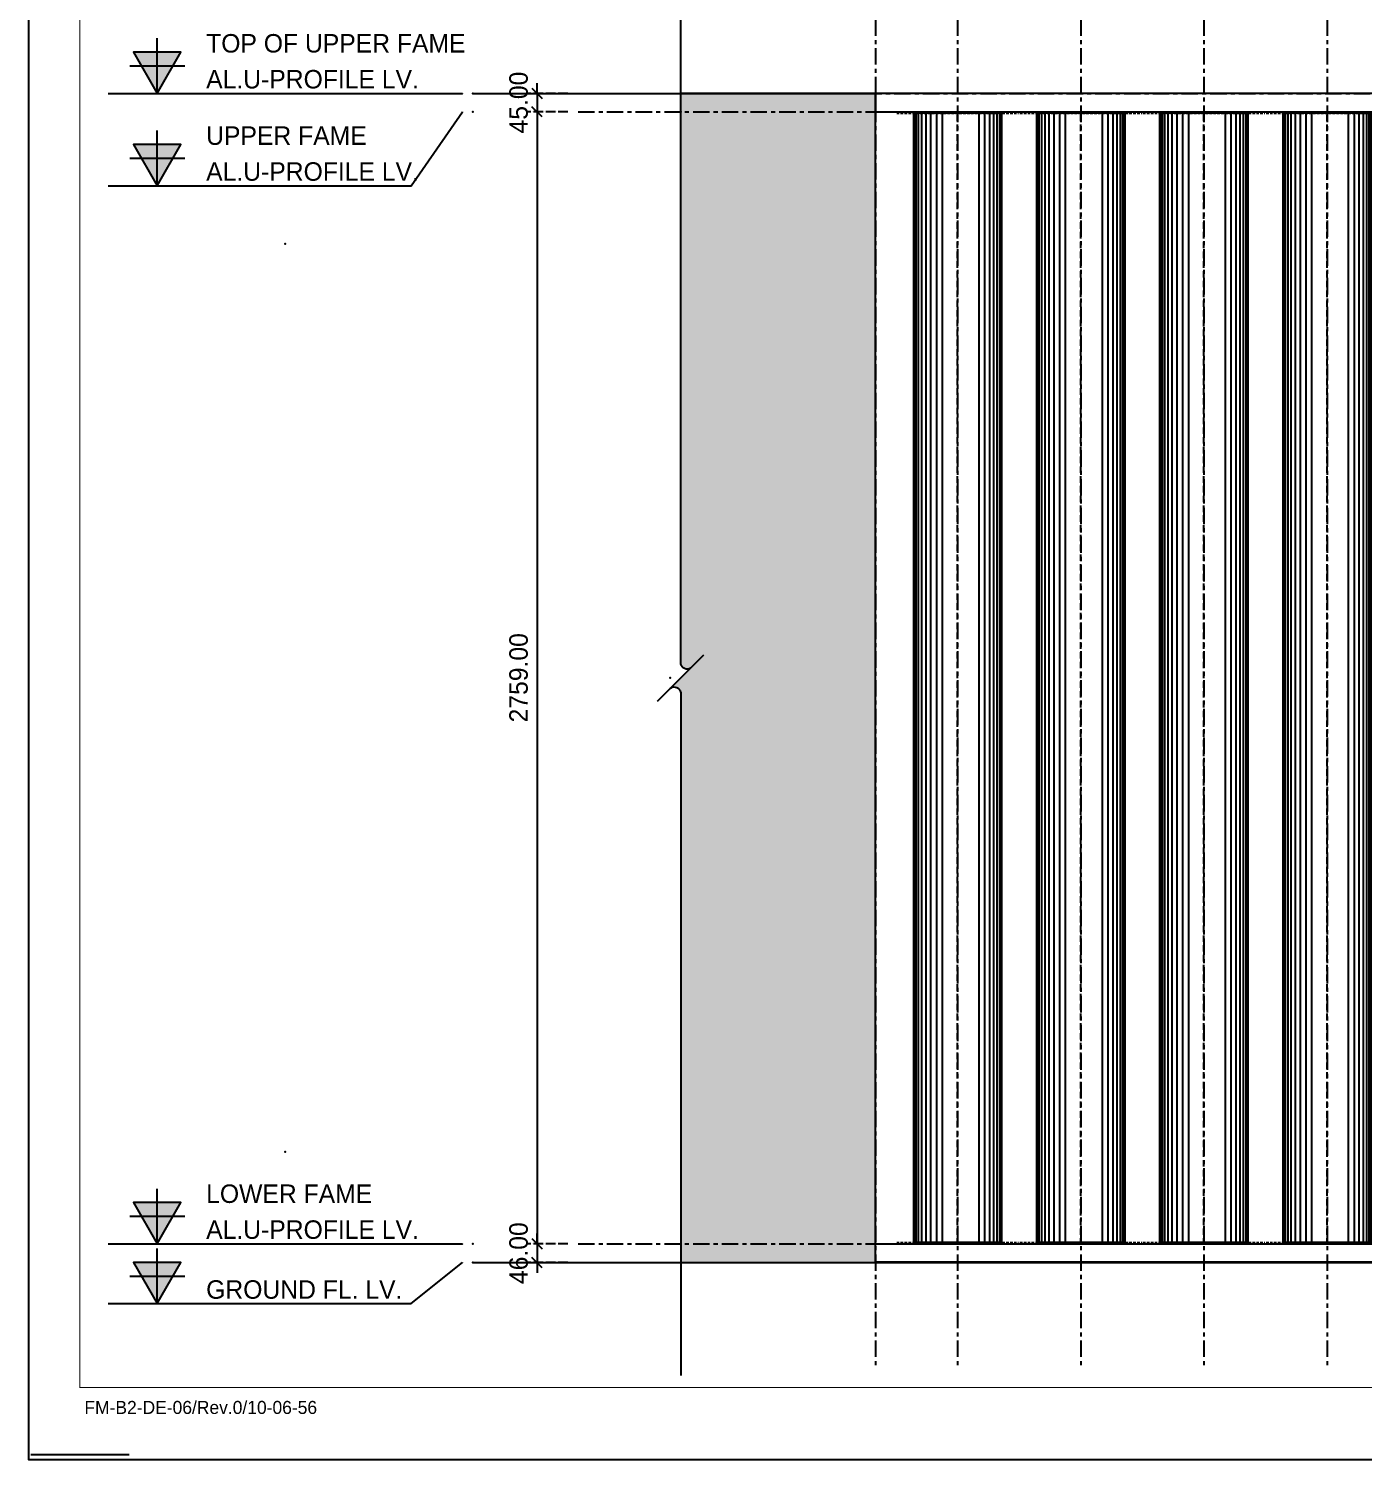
# Model space of a CAD drawing. Header units: millimetres. Extents: x -244126 to 368105, y -173968 to 259060.
# Drawn here: x -95051 to -91799, y 50301 to 53788 of the extents above; entities that cross this region are included whole.
import ezdxf
from ezdxf.enums import TextEntityAlignment as Align

# ---------------------------------------------------------------- set-up
doc = ezdxf.new("R2010")
doc.units = ezdxf.units.MM
doc.header["$MEASUREMENT"] = 0
for name, pattern in [('005_GG_TA_LINE', [13.75, 5, -1.25, 1.25, -1.25, 5]), ('ACAD_ISO04W100', [30, 24, -3, 0, -3]), ('CENTER', [2, 1.25, -0.25, 0.25, -0.25]), ('HIDDEN', [9.525, 6.35, -3.175]), ('TA_G_001.00_GG_TA_L_INE', [2.95, 1.1, -0.25, 0.25, -0.25, 1.1]), ('TA_GL_040.00000', [110, 40, -10, 10, -10, 40]), ('TA_HL_003.00000', [19.5, 10.65, -8.85])]:
    doc.linetypes.add(name, pattern=pattern)
for name, color, linetype in [('000 - GRID', 8, 'CENTER'), ('000 - H A T C H', 8, 'Continuous'), ('000 - H I D D E N', 7, 'Continuous'), ('000 - L I N E 0.1', 1, 'Continuous'), ('000 - SYMBOL CON', 1, 'Continuous'), ('000 - T E X T', 4, 'Continuous'), ('000 - TITLEBLOCK', 4, 'Continuous'), ('000 - WIPEOUT', 250, 'Continuous'), ('001 - ASCESSORIES', 1, 'Continuous'), ('004 - WALL', 3, 'Continuous'), ('A03_SUN LOUVER', 7, 'Continuous')]:
    doc.layers.add(name, color=color, linetype=linetype)
doc.styles.add('BROWALLIA', font='BrowalliaUPC.ttf')
doc.styles.add('century gothic111111', font='CordiaUPC.ttf')
doc.styles.add('Cetury Gothic', font='GOTHIC.TTF')
doc.styles.add('CORDIA', font='cordia.shx')
doc.styles.add('TA', font='Cordia New.ttf', dxfattribs={"height": 4.5})
doc.dimstyles.new('DIM E-E', dxfattribs={"dimscale": 2, "dimtxt": 0.18, "dimasz": 0.1, "dimexe": 0.1, "dimexo": 0.1, "dimgap": 0.09, "dimtad": 1, "dimtoh": 1, "dimzin": 0, "dimdsep": 46, "dimtxsty": 'CORDIA', "dimblk": 'OBLIQUE', "dimcen": 0.1, "dimdle": 0.1, "dimclrd": 40, "dimclre": 140, "dimclrt": 3, "dimadec": 0, "dimazin": 0, "dimtfac": 1, "dimtix": 1, "dimtmove": 2, "dimatfit": 3, "dimfxl": 1, "dimtolj": 1, "dimtzin": 0, "dimarcsym": 0})

# ---------------------------------------------------------------- blocks, each defined once
blk = doc.blocks.new('*U1686')
at = {"color": 0}
blk.add_wipeout([(-107.8, 0), (107.8, 0), (107.8, 2753), (-107.8, 2753)], dxfattribs=at).dxf.layer = '000 - WIPEOUT'
at = {"layer": '000 - H I D D E N', "linetype": 'HIDDEN', "ltscale": 2.5}
blk.add_line((0, -29.2), (0, 2782.2), dxfattribs=at)
at = {"layer": '001 - ASCESSORIES', "color": 0}
for points in [[(-107.8, 2756), (107.8, 2756), (107.8, 2753), (-107.8, 2753)], [(-107.8, -3), (107.8, -3), (107.8, 0), (-107.8, 0)]]:
    blk.add_lwpolyline(points, close=True, dxfattribs=at)
at = {"layer": 'A03_SUN LOUVER', "color": 8}
for p, q in [((-105.8, 2753), (-105.8, 0)), ((-101.8, 2753), (-101.8, 0)), ((-95.8, 2753), (-95.8, 0)), ((-87.8, 2753), (-87.8, 0)), ((-77.8, 2753), (-77.8, 0)), ((-65.8, 2753), (-65.8, 0)), ((-51.8, 2753), (-51.8, 0)), ((-37.8, 2753), (-37.8, 0)), ((51.8, 2753), (51.8, 0)), ((65.8, 2753), (65.8, 0)), ((77.8, 2753), (77.8, 0)), ((87.8, 2753), (87.8, 0)), ((95.8, 2753), (95.8, 0)), ((101.8, 2753), (101.8, 0)), ((105.8, 2753), (105.8, 0))]:
    blk.add_line(p, q, dxfattribs=at)
at = {"layer": 'A03_SUN LOUVER', "color": 0}
blk.add_lwpolyline([(-107.8, 0), (107.8, 0), (107.8, 2753), (-107.8, 2753)], close=True, dxfattribs=at)
at = {"layer": 'Defpoints', "color": 250, "linetype": 'HIDDEN'}
for p, q in [((-148.4, 2753), (148.4, 2753)), ((-148.4, 0), (148.4, 0))]:
    blk.add_line(p, q, dxfattribs=at)
blk = doc.blocks.new('*U4340')
at = {"color": 3}
blk.add_blockref('*U1686', (-1050, 0), dxfattribs=at)
blk.add_blockref('*U1686', (-750, 0), dxfattribs=at)
blk.add_blockref('*U1686', (-450, 0), dxfattribs=at)
blk.add_blockref('*U1686', (-150, 0), dxfattribs=at)
blk.add_blockref('*U1686', (150, 0), dxfattribs=at)
blk.add_blockref('*U1686', (450, 0), dxfattribs=at)
blk.add_blockref('*U1686', (750, 0), dxfattribs=at)
blk.add_blockref('*U1686', (1050, 0), dxfattribs=at)
blk = doc.blocks.new('*U1641')
at = {"color": 3}
blk.add_wipeout([(1.38, 1.01), (1.18, 0.93), (1.03, 0.8), (0.92, 0.62), (0.87, 0.42), (0.89, 0.22), (0.97, 0.03), (-0.97, 1.97), (-0.89, 1.79), (-0.87, 1.58), (-0.91, 1.38), (-1.02, 1.21), (-1.18, 1.08), (-1.37, 1.01), (-68, 1.02), (-68, -2.38), (68, -2.39), (68, 1.01)], dxfattribs=at).dxf.layer = '000 - WIPEOUT'
at = {"color": 250}
blk.add_lwpolyline([(68, 1.01), (68, 1.01)], dxfattribs=at)
at = {"color": 3}
blk.add_point((0, 0), dxfattribs=at)
at = {"layer": '000 - SYMBOL CON', "color": 0, "extrusion": (0, 0, -1)}
blk.add_line((2.27, -1.26), (-2.27, 3.27), dxfattribs=at)
at = {"layer": '000 - SYMBOL CON', "color": 0}
for p, q in [((-1.37, 1.01), (-68, 1.02)), ((1.38, 1.01), (68, 1.01))]:
    blk.add_line(p, q, dxfattribs=at)
at = {"layer": '000 - SYMBOL CON', "color": 0, "extrusion": (0, 0, -1)}
for centre, radius, start, end in [((1.5, 1.63), 0.634, 146.7272, 258.2728), ((-1.51, 0.38), 0.638, 326.68, 78.0794)]:
    blk.add_arc(centre, radius, start, end, dxfattribs=at)
blk = doc.blocks.new('*U1776')
at = {"color": 0}
blk.add_wipeout([(2500, -22.5), (0, -22.5), (0, 22.5), (2500, 22.5)], dxfattribs=at).dxf.layer = '001 - ASCESSORIES'
at = {"layer": '001 - ASCESSORIES', "color": 0}
blk.add_lwpolyline([(2500, -22.5), (0, -22.5), (0, 22.5), (2500, 22.5)], close=True, dxfattribs=at)
blk = doc.blocks.new('*U1658')
at = {"color": 3}
blk.add_point((0, -2850), dxfattribs=at)
at = {"layer": '000 - GRID', "color": 0, "linetype": 'ByBlock'}
blk.add_line((0, 250), (0, -3100), dxfattribs=at)
at = {"layer": '000 - GRID', "color": 0}
blk.add_point((0, 0), dxfattribs=at)
at = {"style": 'TA', "flags": 1}
blk.add_attdef('LOCATION', (6, 6), '', height=4.5, dxfattribs=at)
blk = doc.blocks.new('*U1659')
at = {"layer": '000 - GRID', "color": 0, "linetype": 'ByBlock'}
blk.add_line((0, 250), (0, -3649.4), dxfattribs=at)
at = {"layer": '000 - GRID', "color": 0}
blk.add_point((0, 0), dxfattribs=at)
at = {"style": 'TA', "flags": 1}
blk.add_attdef('LOCATION', (6, 6), '', height=4.5, dxfattribs=at)
blk = doc.blocks.new('_Oblique')
at = {"color": 0, "linetype": 'ByBlock', "lineweight": -2}
blk.add_line((-0.5, -0.5), (0.5, 0.5), dxfattribs=at)
blk = doc.blocks.new('*D1876')
at = {"color": 40, "lineweight": -2, "transparency": 16777216}
for p, q in [((-93812.2, 53630.2), (-93812.2, 53655.2)), ((-93812.2, 53630.2), (-93812.2, 53585.2)), ((-93812.2, 53585.2), (-93812.2, 53560.2))]:
    blk.add_line(p, q, dxfattribs=at)
at = {"color": 140, "linetype": 'ACAD_ISO04W100', "lineweight": -2, "transparency": 16777216}
for p, q in [((-93737.2, 53630.2), (-93837.2, 53630.2)), ((-93737.2, 53585.2), (-93837.2, 53585.2))]:
    blk.add_line(p, q, dxfattribs=at)
at = {"layer": 'Defpoints', "color": 0, "transparency": 16777216}
for p in [(-93712.2, 53630.2), (-93812.2, 53585.2), (-93712.2, 53585.2)]:
    blk.add_point(p, dxfattribs=at)
at = {"color": 40, "lineweight": -2, "transparency": 16777216, "xscale": 25, "yscale": 25, "zscale": 25}
for p, rotation in [((-93812.2, 53630.2), 270), ((-93812.2, 53585.2), 90)]:
    blk.add_blockref('_Oblique', p, dxfattribs=dict(at, rotation=rotation))
at = {"color": 3, "transparency": 16777216, "insert": (-93857.2, 53607.7), "char_height": 45, "attachment_point": 5, "rotation": 90, "style": 'CORDIA'}
blk.add_mtext('\\A1;45.00', dxfattribs=at)
blk = doc.blocks.new('*D1877')
at = {"color": 40, "lineweight": -2, "transparency": 16777216}
blk.add_line((-93812.2, 53610.2), (-93812.2, 50801.2), dxfattribs=at)
at = {"color": 140, "linetype": 'ACAD_ISO04W100', "lineweight": -2, "transparency": 16777216}
for p, q in [((-93737.2, 53585.2), (-93837.2, 53585.2)), ((-93737.2, 50826.2), (-93837.2, 50826.2))]:
    blk.add_line(p, q, dxfattribs=at)
at = {"layer": 'Defpoints', "color": 0, "transparency": 16777216}
for p in [(-93712.2, 53585.2), (-93812.2, 50826.2), (-93712.2, 50826.2)]:
    blk.add_point(p, dxfattribs=at)
at = {"color": 40, "lineweight": -2, "transparency": 16777216, "xscale": 25, "yscale": 25, "zscale": 25}
for p, rotation in [((-93812.2, 53585.2), 90), ((-93812.2, 50826.2), 270)]:
    blk.add_blockref('_Oblique', p, dxfattribs=dict(at, rotation=rotation))
at = {"color": 3, "transparency": 16777216, "insert": (-93857.2, 52205.7), "char_height": 45, "attachment_point": 5, "rotation": 90, "style": 'CORDIA'}
blk.add_mtext('\\A1;2759.00', dxfattribs=at)
blk = doc.blocks.new('*D1878')
at = {"color": 40, "lineweight": -2, "transparency": 16777216}
for p, q in [((-93812.2, 50826.2), (-93812.2, 50851.2)), ((-93812.2, 50826.2), (-93812.2, 50780.2)), ((-93812.2, 50780.2), (-93812.2, 50755.2))]:
    blk.add_line(p, q, dxfattribs=at)
at = {"color": 140, "linetype": 'ACAD_ISO04W100', "lineweight": -2, "transparency": 16777216}
for p, q in [((-93737.2, 50826.2), (-93837.2, 50826.2)), ((-93737.2, 50780.2), (-93837.2, 50780.2))]:
    blk.add_line(p, q, dxfattribs=at)
at = {"layer": 'Defpoints', "color": 0, "transparency": 16777216}
for p in [(-93712.2, 50826.2), (-93812.2, 50780.2), (-93712.2, 50780.2)]:
    blk.add_point(p, dxfattribs=at)
at = {"color": 40, "lineweight": -2, "transparency": 16777216, "xscale": 25, "yscale": 25, "zscale": 25}
for p, rotation in [((-93812.2, 50826.2), 270), ((-93812.2, 50780.2), 90)]:
    blk.add_blockref('_Oblique', p, dxfattribs=dict(at, rotation=rotation))
at = {"color": 3, "transparency": 16777216, "insert": (-93857.2, 50803.2), "char_height": 45, "attachment_point": 5, "rotation": 90, "style": 'CORDIA'}
blk.add_mtext('\\A1;46.00', dxfattribs=at)
blk = doc.blocks.new('A$Cfd196da9')
at = {"color": 0, "linetype": 'ByBlock', "const_width": 0.1}
blk.add_lwpolyline([(-143.5, -98), (96.5, -98), (96.5, 99), (-143.5, 99)], close=True, dxfattribs=at)
blk = doc.blocks.new('*U1681')
at = {"linetype": '005_GG_TA_LINE'}
for p in [(625, 2962.5), (625, 750)]:
    blk.add_point(p, dxfattribs=at)
at = {"layer": '000 - L I N E 0.1', "color": 21, "linetype": 'Continuous'}
blk.add_lwpolyline([(0, 178), (0, 0), (178, 0)], dxfattribs=at)
at = {"layer": '000 - TITLEBLOCK', "color": 250}
blk.add_lwpolyline([(0, 0), (7425, 0), (7425, 5250), (0, 5250)], close=True, dxfattribs=at)
at = {"layer": 'Defpoints', "color": 250, "linetype": 'TA_G_001.00_GG_TA_L_INE'}
blk.add_line((5, 12), (245, 12), dxfattribs=at)
at = {"layer": '000 - T E X T', "color": 3, "xscale": 25, "yscale": 25, "zscale": 25}
blk.add_blockref('A$Cfd196da9', (3712.5, 2625), dxfattribs=at)
at = {"color": 4, "style": 'TA'}
blk.add_attdef('PAPER_SIZE', text='', height=31.3, dxfattribs=at).set_placement((7107.5, 124.7), align=Align.MIDDLE_RIGHT)
blk.add_attdef('SCALE_SIZE', text='', height=31.3, dxfattribs=at).set_placement((7168.9, 125.3), align=Align.MIDDLE_LEFT)
at = {"layer": '000 - H A T C H', "color": 4, "insert": (135.9, 142.5), "char_height": 31.784, "attachment_point": 1, "style": 'century gothic111111'}
blk.add_mtext('FM-B2-DE-06/Rev.0/10-06-56', dxfattribs=at)
at = {"layer": '000 - T E X T', "color": 250, "style": 'TA'}
for tag, height, p in [('SUPERLINK', 25, (215.8, 5197.1)), ('NAMEFILE', 25, (215.8, 5147.1)), ('SC', 500, (42, 4690.1))]:
    blk.add_attdef(tag, text='', height=height, dxfattribs=at).set_placement(p, align=Align.MIDDLE_LEFT)
at = {"layer": '000 - T E X T', "color": 4, "style": 'TA'}
for tag, height, p in [('PRELIM_NAME_JOB_1', 25, (6558.3, 4127.4)), ('PRELIM_NAME_JOB_2', 25, (6558.3, 4072.8)), ('PRELIM_NAME_PROJECT_1', 37.5, (6185.1, 3866.4)), ('PRELIM_NAME_PROJECT_2', 37.5, (6185.1, 3773.9)), ('PRELIM_NAME_PROJECT_3', 37.5, (6185.1, 3681.4)), ('PRELIM_NAME_TITLE_3', 30, (6193.8, 924.9)), ('DRAWING_NO1', 30, (6182.6, 411.4)), ('DRAWING_NO2', 30, (6182.6, 311.4)), ('PRELIM_NAME_TITLE_1', 1.2, (247.8, 43.7)), ('PRELIM_NAME_TITLE_2', 1.2, (247.8, 40.3))]:
    blk.add_attdef(tag, text='', height=height, dxfattribs=at).set_placement(p, align=Align.MIDDLE_LEFT)
at = {"layer": '000 - T E X T', "color": 4, "style": 'Cetury Gothic'}
for tag, p in [('SHEET_NO.', (7019.7, 425)), ('TOTAL_SHEET_NO.', (7012.1, 220.5))]:
    blk.add_attdef(tag, text='', height=45, dxfattribs=at).set_placement(p, align=Align.CENTER)
at = {"layer": '000 - T E X T', "color": 4, "style": 'TA'}
blk.add_attdef('NAME_REMARK', (691.1, 216.3), '', height=50, dxfattribs=at)
blk = doc.blocks.new('*U1684')
at = {"layer": '000 - H A T C H'}
h = blk.add_hatch(color=250, dxfattribs=at)
h.dxf.hatch_style = 1
h.paths.add_polyline_path([(-28.43, 0.02), (-33.07, 0.02), (-33.07, 0.02), (-30.75, -4), (-28.43, 0.02)])
at = {"color": 8}
blk.add_lwpolyline([(-35.54, -4), (-6, -4), (-1, 0), (-1, 0)], dxfattribs=at)
blk.add_point((0, 0))
at = {"layer": '000 - SYMBOL CON', "color": 2}
blk.add_lwpolyline([(-30.75, -4), (-28.43, 0.02), (-33.07, 0.02)], close=True, dxfattribs=at)
at = {"layer": 'Defpoints', "color": 250}
for p, q in [((-30.75, -4), (-30.75, 1.37)), ((-33.43, -1.32), (-28.07, -1.32))]:
    blk.add_line(p, q, dxfattribs=at)
at = {"layer": '000 - T E X T', "style": 'TA'}
for tag, p in [('NAME5', (-25.98, 11.48)), ('NAME4', (-25.98, 7.48)), ('NAME3', (-25.98, 3.48)), ('NAME2', (-25.98, -0.02)), ('NAME1', (-25.98, -3.52))]:
    blk.add_attdef(tag, p, '', height=1.8, dxfattribs=at)
at = {"layer": '000 - T E X T', "style": 'BROWALLIA'}
blk.add_attdef('NO.', text='', height=2.5, dxfattribs=at).set_placement((-30.78, -1.27), align=Align.MIDDLE_CENTER)
blk = doc.blocks.new('*U1683')
at = {"layer": '000 - H A T C H'}
h = blk.add_hatch(color=250, dxfattribs=at)
h.dxf.hatch_style = 1
h.paths.add_polyline_path([(-28.43, 4.02), (-33.07, 4.02), (-33.07, 4.02), (-30.75, 0), (-28.43, 4.02)])
at = {"color": 8}
blk.add_lwpolyline([(-35.54, 0), (-6, 0), (-1, 0), (-1, 0)], dxfattribs=at)
blk.add_point((0, 0))
at = {"layer": '000 - SYMBOL CON', "color": 2}
blk.add_lwpolyline([(-30.75, 0), (-28.43, 4.02), (-33.07, 4.02)], close=True, dxfattribs=at)
at = {"layer": 'Defpoints', "color": 250}
for p, q in [((-30.75, 0), (-30.75, 5.37)), ((-33.43, 2.68), (-28.07, 2.68))]:
    blk.add_line(p, q, dxfattribs=at)
at = {"layer": '000 - T E X T', "style": 'TA'}
for tag, p in [('NAME5', (-25.98, 15.48)), ('NAME4', (-25.98, 11.48)), ('NAME3', (-25.98, 7.48)), ('NAME2', (-25.98, 3.98)), ('NAME1', (-25.98, 0.48))]:
    blk.add_attdef(tag, p, '', height=1.8, dxfattribs=at)
at = {"layer": '000 - T E X T', "style": 'BROWALLIA'}
blk.add_attdef('NO.', text='', height=2.5, dxfattribs=at).set_placement((-30.78, 2.73), align=Align.MIDDLE_CENTER)
blk = doc.blocks.new('*U1685')
at = {"layer": '000 - H A T C H'}
h = blk.add_hatch(color=250, dxfattribs=at)
h.dxf.hatch_style = 1
h.paths.add_polyline_path([(-28.43, -3.18), (-33.07, -3.18), (-33.07, -3.18), (-30.75, -7.2), (-28.43, -3.18)])
at = {"color": 8}
blk.add_lwpolyline([(-35.54, -7.2), (-6, -7.2), (-1, 0), (-1, 0)], dxfattribs=at)
blk.add_point((0, 0))
at = {"layer": '000 - SYMBOL CON', "color": 2}
blk.add_lwpolyline([(-30.75, -7.2), (-28.43, -3.18), (-33.07, -3.18)], close=True, dxfattribs=at)
at = {"layer": 'Defpoints', "color": 250}
for p, q in [((-30.75, -7.2), (-30.75, -1.83)), ((-33.43, -4.52), (-28.07, -4.52))]:
    blk.add_line(p, q, dxfattribs=at)
at = {"layer": '000 - T E X T', "style": 'TA'}
for tag, p in [('NAME5', (-25.98, 8.28)), ('NAME4', (-25.98, 4.28)), ('NAME3', (-25.98, 0.28)), ('NAME2', (-25.98, -3.22)), ('NAME1', (-25.98, -6.72))]:
    blk.add_attdef(tag, p, '', height=1.8, dxfattribs=at)
at = {"layer": '000 - T E X T', "style": 'BROWALLIA'}
blk.add_attdef('NO.', text='', height=2.5, dxfattribs=at).set_placement((-30.78, -4.47), align=Align.MIDDLE_CENTER)

msp = doc.modelspace()

# ---------------------------------------------------------------- hatches: boundary and pattern name
at = {"layer": '000 - H A T C H'}
h = msp.add_hatch(dxfattribs=at)
h.set_pattern_fill('AR-SAND', color=8, scale=25, style=0)
h.set_pattern_definition([(37.5, (-80913.91, 17939.62), (-1.574834, 48.170594), [0, -38, 0, -42.5, 0, -40.625]), (7.5, (-80913.91, 17939.62), (44.24442, 70.55365), [0, -20.5, 0, -34.25, 0, -13.125]), (327.5, (-80944.66, 17939.62), (77.853547, 0.141476), [0, -12.5, 0, -45, 0, -58.75]), (317.5, (-80944.66, 17939.62), (75.15317, 21.94189), [0, -6.25, 0, -29.5, 0, -33.75])])
h.paths.add_polyline_path([(-93487.70302, 50780.16944), (-92987.70302, 50780.16944), (-92987.70302, 53630.16944), (-93487.70302, 53630.16944)])

# ---------------------------------------------------------------- linework, layer by layer
at = {"layer": '004 - WALL', "color": 2}
msp.add_lwpolyline([(-93487.70302, 50780.16944), (-92987.70302, 50780.16944), (-92987.70302, 53630.16944), (-93487.70302, 53630.16944)], close=True, dxfattribs=at)

# ---------------------------------------------------------------- block references
at = {"color": 2}
msp.add_blockref('*U4340', (-91737.70302, 50829.16944), dxfattribs=at)
at = {"layer": '000 - T E X T'}
ref = msp.add_blockref('*U1683', (-93969.16859, 53630.16944), dxfattribs=dict(at, xscale=25, yscale=25, zscale=25))
ref.add_attrib('NAME2', 'TOP OF UPPER FAME', (-94618.5716, 53729.67035), dxfattribs={"height": 45, "style": 'TA'})
ref.add_attrib('NAME1', 'AL.U-PROFILE LV.', (-94618.5716, 53642.17035), dxfattribs={"height": 45, "style": 'TA'})
ref = msp.add_blockref('*U1685', (-93969.16859, 53585.16944), dxfattribs=dict(at, xscale=25, yscale=25, zscale=25))
ref.add_attrib('NAME2', 'UPPER FAME', (-94618.5716, 53504.67035), dxfattribs={"height": 45, "style": 'TA'})
ref.add_attrib('NAME1', 'AL.U-PROFILE LV.', (-94618.5716, 53417.17035), dxfattribs={"height": 45, "style": 'TA'})
ref = msp.add_blockref('*U1683', (-93969.16859, 50826.16944), dxfattribs=dict(at, xscale=25, yscale=25, zscale=25))
ref.add_attrib('NAME2', 'LOWER FAME', (-94618.5716, 50925.67035), dxfattribs={"height": 45, "style": 'TA'})
ref.add_attrib('NAME1', 'AL.U-PROFILE LV.', (-94618.5716, 50838.17035), dxfattribs={"height": 45, "style": 'TA'})
ref = msp.add_blockref('*U1684', (-93969.16859, 50780.16944), dxfattribs=dict(at, xscale=25, yscale=25, zscale=25))
ref.add_attrib('NAME1', 'GROUND FL. LV.', (-94618.5716, 50692.17035), dxfattribs={"height": 45, "style": 'TA'})

# ---------------------------------------------------------------- dimensions: what is measured, and where the dimension line sits
at = {"color": 3}
for base, p1, p2, picture, middle in [((-93812.21418, 53585.16944), (-93712.21418, 53630.16944), (-93712.21418, 53585.16944), '*D1876', (-93857.21418, 53607.66944)), ((-93812.21418, 50826.16944), (-93712.21418, 53585.16944), (-93712.21418, 50826.16944), '*D1877', (-93857.21418, 52205.66944)), ((-93812.21418, 50780.16944), (-93712.21418, 50826.16944), (-93712.21418, 50780.16944), '*D1878', (-93857.21418, 50803.16944))]:
    dim = msp.add_linear_dim(base=base, p1=p1, p2=p2, angle=90, dimstyle='DIM E-E', override={"dimscale": 250}, dxfattribs=at)
    dim.commit()
    dim.dimension.update_dxf_attribs({"geometry": picture, "text_midpoint": middle})

# ---------------------------------------------------------------- next in the draw order: linework, layer by layer
msp.add_lwpolyline([(-93487.70302, 50780.16944), (-89987.70302, 50780.16944), (-89987.70302, 53630.16944), (-93487.70302, 53630.16944)], close=True, dxfattribs=at)

# ---------------------------------------------------------------- next in the draw order: block references
at = {"layer": '000 - SYMBOL CON', "color": 2, "xscale": 25, "yscale": 25, "zscale": 25, "rotation": 270}
msp.add_blockref('*U1641', (-93487.70302, 52205.16944), dxfattribs=at)

# ---------------------------------------------------------------- next in the draw order: linework, layer by layer
at = {"color": 6}
for p, q in [((-93969.16859, 53630.16944), (-89475.97571, 53630.16944)), ((-93969.16859, 50780.16944), (-89475.97571, 50780.16944))]:
    msp.add_line(p, q, dxfattribs=at)

# ---------------------------------------------------------------- next in the draw order: block references
at = {"color": 3, "xscale": -1, "rotation": 180}
msp.add_blockref('*U1776', (-92987.70302, 53607.66944), dxfattribs=at)
at = {"color": 3}
msp.add_blockref('*U1776', (-92987.70302, 50803.66944), dxfattribs=at)

# ---------------------------------------------------------------- next in the draw order: block references
at = {"color": 2, "linetype": 'TA_HL_003.00000'}
msp.add_blockref('*U1681', (-95051.11001, 50300.60444), dxfattribs=at)
at = {"layer": '000 - GRID', "linetype": 'TA_GL_040.00000'}
for p in [(-92987.70302, 53630.16944), (-92787.70302, 53630.16944), (-92487.70302, 53630.16944), (-92187.70302, 53630.16944), (-91887.70302, 53630.16944)]:
    msp.add_blockref('*U1658', p, dxfattribs=at)
at = {"layer": '000 - GRID', "linetype": 'TA_GL_040.00000', "rotation": 90}
for p in [(-93462.21418, 53630.16944), (-93462.21418, 53585.16944), (-93462.21418, 50826.16944), (-93462.21418, 50780.16944)]:
    msp.add_blockref('*U1659', p, dxfattribs=at)

doc.saveas('drawing.dxf')
